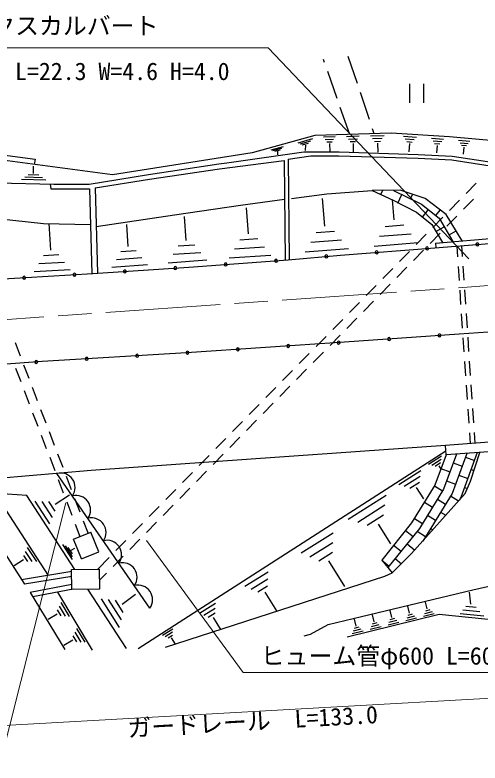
# Model space of a CAD drawing. Units: millimetres, scale not verified. Extents: x 40000 to 680000, y 20000 to 380000.
# Drawn here: x 481042 to 529698, y 239475 to 317724 of the extents above; entities that cross this region are included whole.
import ezdxf
from ezdxf.enums import TextEntityAlignment as Align

# ---------------------------------------------------------------- set-up
doc = ezdxf.new("R2010")
doc.units = ezdxf.units.MM
doc.header["$LTSCALE"] = 1000
doc.linetypes.add('CHAIN', pattern=[18.5, 12, -1.5, 3.5, -1.5])
for name, color, linetype, lineweight in [('M-BGD', 7, 'Continuous', 25), ('M-BMK', 2, 'CHAIN', 13), ('M-STR-HTXT', 7, 'Continuous', 13), ('M-STR-STR1', 1, 'Continuous', 25)]:
    doc.layers.add(name, color=color, linetype=linetype, lineweight=lineweight)
doc.styles.add('ＭＳ ゴシック', font='')
doc.styles.get('ＭＳ ゴシック').set_extended_font_data('MS Gothic')

msp = doc.modelspace()

# ---------------------------------------------------------------- linework, layer by layer
at = {"layer": 'M-BGD'}
for p, q in [((513428, 312757), (513318, 313070)), ((515874, 313423), (516829, 310588)), ((514747, 308994), (513758, 311816)), ((522316, 310524), (522316, 308530)), ((523812, 308530), (523812, 310524)), ((517147, 309643), (518102, 306809)), ((516067, 305231), (515077, 308053)), ((520395, 305355), (512409, 305111)), ((518420, 305864), (518601, 305327)), ((526507, 304989), (520395, 305355)), ((512409, 305111), (505850, 303318)), ((510667, 304364), (512221, 304792)), ((510881, 304245), (511992, 304551)), ((513311, 304962), (514548, 304999)), ((513495, 304702), (514380, 304729)), ((513680, 304442), (514211, 304458)), ((515726, 305024), (517043, 305065)), ((515923, 304748), (516863, 304777)), ((516120, 304472), (516684, 304489)), ((518255, 305090), (519654, 305133)), ((518464, 304796), (519463, 304827)), ((518673, 304503), (519273, 304521)), ((521708, 305063), (523037, 304956)), ((521875, 304768), (522824, 304692)), ((522042, 304473), (522612, 304427)), ((524634, 304839), (525891, 304738)), ((524792, 304560), (525691, 304488)), ((535735, 304127), (526507, 304989)), ((527459, 304622), (528647, 304527)), ((473030, 303929), (483155, 302656)), ((507848, 303629), (509131, 303957)), ((508037, 303555), (508954, 303789)), ((508226, 303481), (508777, 303622)), ((511096, 304126), (511762, 304309)), ((511424, 304097), (511401, 303557)), ((513951, 304273), (513977, 303438)), ((516408, 304292), (516435, 303404)), ((518979, 304312), (519008, 303369)), ((522312, 304263), (522245, 303424)), ((524951, 304280), (525490, 304237)), ((525206, 304082), (525143, 303288)), ((527609, 304359), (528458, 304291)), ((527758, 304095), (528268, 304054)), ((528000, 303908), (527940, 303157)), ((491263, 300996), (473050, 303400)), ((505850, 303318), (491263, 300996)), ((503202, 302242), (511251, 303392)), ((508506, 303471), (508524, 303109)), ((509614, 302654), (511984, 302993)), ((511251, 303392), (514944, 303392)), ((511984, 302993), (514938, 302993)), ((514938, 302993), (523210, 302740)), ((514944, 303392), (523226, 303138)), ((523226, 303138), (526796, 302968)), ((526796, 302968), (531178, 302281)), ((483155, 302656), (483049, 302080)), ((495025, 301038), (502377, 302136)), ((502377, 302136), (503202, 302242)), ((502446, 301643), (509205, 302509)), ((509205, 302509), (509327, 292077)), ((509614, 302654), (509737, 292115)), ((523210, 302740), (526756, 302571)), ((526756, 302571), (531194, 301875)), ((482989, 301154), (482980, 301905)), ((495102, 300545), (502446, 301643)), ((484281, 300443), (481714, 300528)), ((483911, 300705), (482078, 300767)), ((483541, 300968), (482441, 301005)), ((488800, 300031), (495025, 301038)), ((489442, 299630), (495102, 300545)), ((476110, 300208), (485126, 300031)), ((484720, 300039), (484804, 299532)), ((485126, 300031), (488800, 300031)), ((528249, 299047), (529297, 300114)), ((484804, 299532), (488856, 299532)), ((488856, 299532), (489097, 290663)), ((489442, 299630), (489686, 290702)), ((509958, 298519), (513672, 299026)), ((513672, 299026), (518399, 299363)), ((521335, 299381), (518399, 299363)), ((518399, 299363), (520594, 298351)), ((519294, 298924), (519513, 299370)), ((520634, 299377), (523574, 297934)), ((521084, 298045), (521523, 298940)), ((523951, 298537), (521335, 299381)), ((522418, 298501), (522643, 298959)), ((504640, 297844), (509252, 298442)), ((513462, 295643), (513224, 298523)), ((520700, 296303), (520528, 298384)), ((520594, 298351), (523042, 297084)), ((526146, 296849), (523951, 298537)), ((526503, 297268), (527551, 298335)), ((527968, 297394), (529016, 298461)), ((497719, 296831), (504640, 297844)), ((505463, 294843), (505272, 297563)), ((523574, 297934), (525409, 296486)), ((523678, 296582), (524296, 297365)), ((476532, 296747), (484044, 295903)), ((489552, 295602), (497719, 296831)), ((498939, 294145), (498764, 296649)), ((523042, 297084), (524645, 295818)), ((525078, 296747), (525532, 297321)), ((527829, 294103), (526146, 296849)), ((526222, 295615), (527270, 296683)), ((484044, 295903), (488957, 295821)), ((484798, 293111), (484636, 295914)), ((492895, 293499), (492734, 295802)), ((524645, 295818), (525763, 293927)), ((524758, 295489), (525805, 296556)), ((525409, 296486), (526865, 294021)), ((514483, 295083), (512546, 294924)), ((521741, 295732), (519766, 295569)), ((525090, 295067), (525948, 295574)), ((526455, 294716), (527188, 295149)), ((506446, 294305), (504564, 294173)), ((522480, 294807), (519188, 294536)), ((523012, 293710), (524059, 294778)), ((524477, 293836), (525524, 294904)), ((499845, 293650), (498112, 293528)), ((507137, 293442), (504000, 293223)), ((515208, 294176), (511979, 293910)), ((523219, 293882), (518610, 293503)), ((493728, 293043), (492134, 292931)), ((500481, 292856), (497593, 292653)), ((515932, 293269), (511413, 292897)), ((515107, 292611), (524983, 293370)), ((521266, 291931), (522314, 292999)), ((522731, 292057), (523778, 293125)), ((485636, 292620), (484023, 292527)), ((494313, 292312), (491656, 292126)), ((501116, 292062), (497074, 291779)), ((499238, 291345), (509620, 292104)), ((507828, 292580), (503436, 292272)), ((509620, 292104), (515107, 292611)), ((486220, 291845), (483532, 291689)), ((489193, 290669), (499238, 291345)), ((494898, 291582), (491179, 291321)), ((519520, 290152), (520568, 291220)), ((520985, 290278), (522033, 291346)), ((482187, 290247), (489193, 290669)), ((486804, 291070), (483041, 290852)), ((462604, 289150), (482187, 290247)), ((519239, 288500), (520287, 289567)), ((517775, 288374), (518822, 289441)), ((516029, 286595), (517076, 287662)), ((517494, 286721), (518541, 287788)), ((514283, 284816), (515331, 285883)), ((515748, 284942), (516795, 286009)), ((512537, 283037), (513585, 284104)), ((514002, 283163), (515050, 284230)), ((527515, 284338), (515529, 283494)), ((533340, 284761), (527515, 284338)), ((481056, 283449), (481590, 282052)), ((515529, 283494), (498985, 282397)), ((498985, 282397), (483875, 281469)), ((510792, 281258), (511839, 282325)), ((512256, 281384), (513304, 282451)), ((483875, 281469), (468428, 280371)), ((481946, 281121), (482480, 279724)), ((481114, 280767), (481648, 279370)), ((509046, 279479), (510093, 280546)), ((510511, 279605), (511558, 280672)), ((482836, 278793), (483370, 277396)), ((507300, 277700), (508348, 278767)), ((508765, 277826), (509812, 278894)), ((482004, 278439), (482538, 277042)), ((507019, 276047), (508067, 277115)), ((483726, 276465), (484260, 275068)), ((505554, 275921), (506602, 276989)), ((482894, 276111), (483428, 274714)), ((503809, 274142), (504856, 275210)), ((505273, 274268), (506321, 275336)), ((484616, 274137), (485150, 272740)), ((483784, 273783), (484318, 272386)), ((502063, 272363), (503110, 273431)), ((503528, 272489), (504575, 273557)), ((526068, 272700), (505738, 271255)), ((485506, 271809), (486040, 270412)), ((526111, 272104), (493916, 251428)), ((500317, 270585), (501364, 271652)), ((501782, 270711), (502829, 271778)), ((524315, 270747), (525662, 271603)), ((526140, 271708), (524983, 268554)), ((527230, 271787), (525884, 268116)), ((528321, 271865), (526786, 267678)), ((529411, 271944), (527687, 267241)), ((528710, 268951), (529674, 271963)), ((484674, 271455), (485208, 270058)), ((505738, 271255), (489024, 270073)), ((524653, 270639), (525615, 271251)), ((524992, 270532), (525569, 270899)), ((526890, 270860), (527826, 270516)), ((528169, 271452), (529105, 271109)), ((489024, 270073), (479233, 269229)), ((500036, 268932), (501084, 269999)), ((521190, 268605), (523509, 270079)), ((525378, 270562), (525594, 270222)), ((525611, 270267), (526547, 269924)), ((528762, 270173), (529066, 270062)), ((495159, 255687), (485437, 269764)), ((486396, 269480), (486930, 268084)), ((498571, 268806), (499619, 269873)), ((521773, 268420), (523429, 269473)), ((527483, 269580), (528419, 269237)), ((485564, 269127), (486098, 267730)), ((522355, 268235), (523349, 268867)), ((524983, 268554), (522535, 264587)), ((524926, 268461), (525774, 267938)), ((526204, 268987), (527140, 268644)), ((528135, 267652), (528710, 268951)), ((482298, 267450), (479207, 267677)), ((496826, 267027), (497873, 268094)), ((498290, 267153), (499338, 268220)), ((522535, 261379), (528135, 267652)), ((523020, 268287), (523775, 267100)), ((525884, 268116), (523351, 264010)), ((526786, 267678), (523713, 262699)), ((528076, 268301), (528374, 268192)), ((479211, 267224), (484532, 259095)), ((487318, 259733), (482298, 267450)), ((484693, 264495), (483158, 266854)), ((484973, 265156), (483876, 266841)), ((485255, 266539), (486751, 267512)), ((487286, 267152), (487820, 265756)), ((515911, 264987), (519872, 267505)), ((525251, 267089), (526099, 266566)), ((526623, 267414), (527461, 266897)), ((527687, 267241), (527507, 266948)), ((476830, 266353), (482028, 258170)), ((485252, 265817), (484594, 266829)), ((486454, 266799), (486988, 265402)), ((495080, 265248), (496127, 266315)), ((496545, 265374), (497592, 266441)), ((516906, 264671), (519736, 266470)), ((523879, 266764), (524727, 266241)), ((517902, 264355), (519600, 265434)), ((524204, 265392), (525052, 264869)), ((525576, 265717), (526112, 265386)), ((488176, 264824), (488685, 263494)), ((493334, 263469), (494381, 264536)), ((494799, 263595), (495846, 264662)), ((522535, 264587), (519412, 260704)), ((522832, 265067), (523680, 264544)), ((487344, 264471), (487846, 263157)), ((519037, 264444), (520326, 262417)), ((523351, 264010), (520055, 259912)), ((521910, 263810), (522687, 263185)), ((523117, 263720), (524005, 263172)), ((524529, 264020), (524764, 263875)), ((487170, 262886), (488986, 263615)), ((489806, 261572), (488986, 263615)), ((510982, 261475), (514320, 263566)), ((487067, 260765), (486062, 262339)), ((487057, 261059), (486339, 262183)), ((487990, 260844), (487170, 262886)), ((491588, 261690), (492636, 262757)), ((493053, 261816), (494101, 262883)), ((511907, 261059), (514291, 262552)), ((520661, 262256), (521437, 261631)), ((522062, 262408), (522872, 261757)), ((482121, 261612), (482821, 260544)), ((482302, 262036), (483281, 260540)), ((487047, 261354), (486617, 262028)), ((486921, 261737), (487323, 261945)), ((487990, 260844), (489806, 261572)), ((512832, 260642), (514262, 261538)), ((520509, 259353), (522535, 261379)), ((481937, 260728), (480961, 260090)), ((481940, 261189), (482360, 260548)), ((489697, 259763), (490890, 260978)), ((491307, 260037), (492355, 261105)), ((513846, 260613), (515523, 257935)), ((519412, 260704), (520509, 259353)), ((519417, 260697), (520188, 260077)), ((520813, 260854), (521476, 260320)), ((486975, 259504), (481738, 258627)), ((486972, 259728), (489884, 259766)), ((486999, 257656), (486972, 259728)), ((489911, 257693), (489884, 259766)), ((489899, 258602), (490609, 259326)), ((496790, 251587), (519750, 259016)), ((505099, 257973), (507516, 259487)), ((519750, 259016), (520509, 259353)), ((486981, 258999), (482028, 258170)), ((505769, 257672), (507495, 258753)), ((528950, 257581), (534420, 258836)), ((486993, 258137), (482646, 257323)), ((487141, 257657), (482922, 256867)), ((486999, 257656), (489911, 257693)), ((492725, 251466), (488678, 257677)), ((506439, 257370), (507474, 258019)), ((517302, 254795), (528950, 257581)), ((482646, 257323), (486275, 251348)), ((485485, 257351), (489135, 251272)), ((491988, 253664), (490091, 256662)), ((492266, 256090), (493645, 257132)), ((507173, 257349), (508388, 255410)), ((528721, 256083), (528583, 257338)), ((485659, 255881), (486286, 254836)), ((485846, 256278), (486724, 254815)), ((492177, 254440), (490822, 256581)), ((492366, 255216), (491553, 256501)), ((500336, 255137), (502007, 256184)), ((524181, 255590), (524003, 256312)), ((485472, 255484), (485848, 254857)), ((500799, 254929), (501992, 255676)), ((501262, 254720), (501978, 255169)), ((520477, 254692), (520298, 255424)), ((522334, 255142), (522156, 255869)), ((524678, 255288), (523879, 255093)), ((524459, 255489), (523980, 255371)), ((529683, 255296), (527911, 255474)), ((529283, 255750), (528220, 255857)), ((485451, 255046), (484513, 254482)), ((501769, 254706), (502555, 253452)), ((513807, 253954), (517302, 254795)), ((515782, 252685), (525405, 255048)), ((516735, 253785), (516554, 254526)), ((518611, 254240), (518431, 254976)), ((520980, 254387), (520172, 254189)), ((520759, 254590), (520275, 254471)), ((523054, 254637), (521929, 254362)), ((522834, 254839), (522031, 254642)), ((522614, 255041), (522132, 254923)), ((524896, 255088), (523778, 254814)), ((525405, 255048), (531989, 254373)), ((530084, 254841), (527603, 255092)), ((487482, 253556), (488354, 252103)), ((511959, 252968), (513807, 253954)), ((517020, 253682), (516530, 253562)), ((519340, 253729), (518201, 253450)), ((519117, 253933), (518304, 253734)), ((518895, 254137), (518407, 254018)), ((521202, 254185), (520070, 253907)), ((487110, 252768), (487484, 252145)), ((487296, 253162), (487919, 252124)), ((496479, 252841), (497545, 253509)), ((496774, 252708), (497536, 253185)), ((497070, 252575), (497527, 252861)), ((511309, 252769), (511959, 252968)), ((517468, 253271), (516323, 252991)), ((517244, 253477), (516426, 253276)), ((487090, 252332), (486158, 251773)), ((497394, 252565), (497801, 251915))]:
    msp.add_line(p, q, dxfattribs=at)
for centre, radius, start, end in [((524154, 293307), 150, 359.99996, 179.99996), ((529421, 293727), 150, 359.99996, 179.99996), ((529421, 293727), 150, 179.99996, 359.99996), ((518885, 292901), 150, 359.99996, 179.99996), ((518885, 292901), 150, 179.99996, 359.99996), ((524154, 293307), 150, 179.99996, 359.99996), ((508355, 292012), 150, 359.99996, 179.99996), ((508355, 292012), 150, 179.99996, 359.99996), ((513619, 292473), 150, 359.99996, 179.99996), ((513619, 292473), 150, 179.99996, 359.99996), ((497815, 291249), 150, 359.99996, 179.99996), ((497815, 291249), 150, 179.99996, 359.99996), ((503086, 291626), 150, 179.99996, 359.99996), ((503086, 291626), 150, 359.99996, 179.99996), ((481996, 290237), 150, 359.99996, 179.99996), ((487270, 290553), 150, 179.99996, 359.99996), ((487270, 290553), 150, 359.99996, 179.99996), ((492543, 290894), 150, 359.99996, 179.99996), ((492543, 290894), 150, 179.99996, 359.99996), ((481996, 290237), 150, 179.99996, 359.99996), ((525450, 284193), 150, 359.99996, 179.99996), ((525450, 284193), 150, 179.99996, 359.99996), ((514908, 283453), 150, 179.99996, 359.99996), ((514908, 283453), 150, 359.99996, 179.99996), ((520179, 283822), 150, 359.99996, 179.99996), ((520179, 283822), 150, 179.99996, 359.99996), ((499091, 282404), 150, 359.99996, 179.99996), ((504364, 282754), 150, 179.99996, 359.99996), ((504364, 282754), 150, 359.99996, 179.99996), ((509636, 283104), 150, 179.99996, 359.99996), ((509636, 283104), 150, 359.99996, 179.99996), ((488543, 281755), 150, 359.99996, 179.99996), ((488543, 281755), 150, 179.99996, 359.99996), ((493817, 282080), 150, 359.99996, 179.99996), ((493817, 282080), 150, 179.99996, 359.99996), ((499091, 282404), 150, 179.99996, 359.99996), ((483270, 281426), 150, 179.99996, 359.99996), ((483270, 281426), 150, 359.99996, 179.99996), ((485818, 268295), 1518, 324.70175, 104.56313), ((487439, 265949), 1518, 324.70175, 104.56313), ((489059, 263603), 1518, 324.70175, 104.56313), ((490680, 261256), 1518, 324.70175, 104.56313), ((492300, 258910), 1518, 324.70175, 104.56313), ((493921, 256564), 1518, 324.70175, 104.56313)]:
    msp.add_arc(centre, radius, start, end, dxfattribs=at)
at = {"layer": 'M-BMK'}
msp.add_line((472092, 285293), (570943, 292261), dxfattribs=at)
at = {"layer": 'M-STR-HTXT'}
for p, q in [((507525, 314290), (466901, 314290)), ((528527, 292215), (507525, 314290)), ((486361, 266677), (476669, 228321)), ((494816, 262759), (504920, 248942)), ((504920, 248942), (547195, 248942)), ((440601, 241226), (571048, 248499))]:
    msp.add_line(p, q, dxfattribs=at)
at = {"layer": 'M-STR-STR1'}
for p, q in [((525043, 293865), (534422, 294666)), ((524983, 293370), (534437, 294130)), ((525043, 293865), (525060, 293377)), ((527255, 293553), (527332, 292422)), ((527752, 293593), (527829, 292460)), ((527400, 291427), (527501, 289935)), ((527897, 291465), (527998, 289973)), ((527569, 288940), (527670, 287448)), ((528066, 288978), (528167, 287486)), ((527737, 286454), (527839, 284962)), ((528235, 286492), (528336, 285000)), ((527906, 283967), (528008, 282475)), ((528404, 284005), (528505, 282513)), ((528075, 281480), (528177, 279988)), ((528572, 281518), (528674, 280026)), ((528244, 278994), (528346, 277502)), ((528741, 279032), (528843, 277539)), ((528413, 276507), (528515, 275015)), ((528910, 276545), (529012, 275053)), ((528582, 274020), (528659, 272889)), ((529079, 274058), (529156, 272925)), ((536505, 273453), (526068, 272703)), ((526140, 271708), (526068, 272703)), ((536577, 272459), (526140, 271708))]:
    msp.add_line(p, q, dxfattribs=at)

# ---------------------------------------------------------------- texts
at = {"layer": 'M-STR-HTXT', "style": 'ＭＳ ゴシック'}
for s, p in [('ボックスカルバート', (484809, 316593)), ('L=22.3 W=4.6 H=4.0', (492272, 311830)), ('ヒューム管φ600 L=60.5', (520180, 250685))]:
    msp.add_text(s, height=1833, dxfattribs=at).set_placement(p, align=Align.MIDDLE_CENTER)
msp.add_text('ガードレール\u3000L=133.0', height=1833, rotation=3.191, dxfattribs=at).set_placement((492898, 241645), align=Align.BOTTOM_LEFT)

doc.saveas('drawing.dxf')
